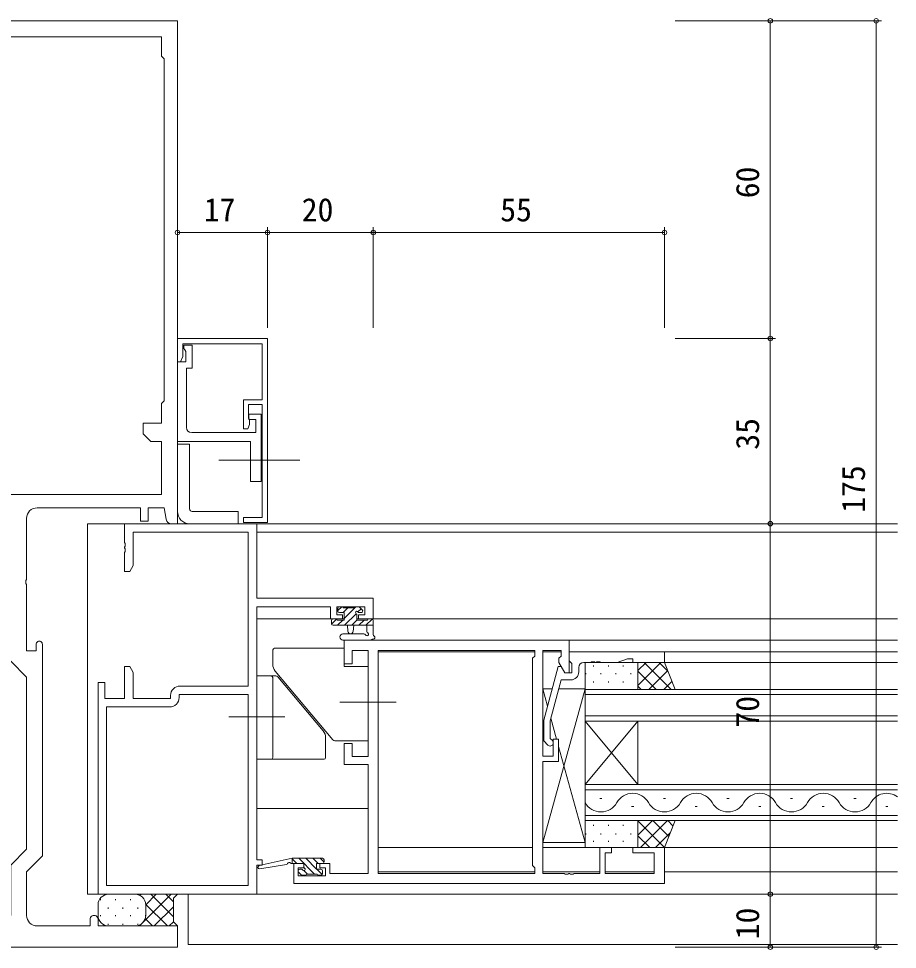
# Model space of a CAD drawing. Units: millimetres, scale not verified. Extents: x -567 to 567, y -403 to 403.
# Drawn here: x 22.3 to 188.3, y -170.9 to 4.9 of the extents above; entities that cross this region are included whole.
import ezdxf
from ezdxf.enums import TextEntityAlignment as Align

# ---------------------------------------------------------------- set-up
doc = ezdxf.new("R2010")
doc.units = ezdxf.units.MM
doc.header["$LTSCALE"] = 2
doc.linetypes.add('CHAIN2', pattern=[12, 9, -1, 1, -1])
for name, color, linetype, lineweight in [('0-1_USER1', 2, 'Continuous', 9), ('0-2_YKK_ZWAK', 4, 'Continuous', 9), ('0-4_YKK_12', 6, 'Continuous', 9), ('0-5_YKK_13', 7, 'Continuous', 9)]:
    doc.layers.add(name, color=color, linetype=linetype, lineweight=lineweight)
doc.styles.add('ＭＳ ゴシック', font='')
doc.styles.get('ＭＳ ゴシック').set_extended_font_data('MS Gothic')

msp = doc.modelspace()

# ---------------------------------------------------------------- linework, layer by layer
at = {"layer": '0-1_USER1'}
for p, q in [((66.974, -90.48), (188.274, -90.48)), ((67.274, -92.11), (188.274, -92.11)), ((67.274, -108.48), (83.774, -108.48)), ((86.174, -108.48), (188.274, -108.48)), ((90.204, -112.48), (188.274, -112.48)), ((90.204, -114.68), (119.773, -114.68)), ((90.204, -156.28), (90.204, -114.71)), ((121.276, -114.68), (124.773, -114.68)), ((126.274, -114.68), (188.274, -114.68)), ((144.274, -116.68), (188.274, -116.68)), ((129.274, -121.78), (129.274, -127.78)), ((188.274, -121.78), (129.274, -121.78)), ((129.274, -122.78), (188.274, -122.78)), ((188.274, -126.78), (129.274, -126.78)), ((129.274, -139.78), (129.274, -127.78)), ((129.274, -139.78), (139.274, -127.78)), ((129.274, -127.78), (139.274, -139.78)), ((129.274, -127.78), (188.274, -127.78)), ((139.274, -139.78), (139.274, -127.78)), ((129.274, -139.78), (129.274, -146.58)), ((188.274, -139.78), (129.274, -139.78)), ((129.274, -140.78), (188.274, -140.78)), ((132.074, -142.42), (132.474, -142.42)), ((144.074, -142.42), (144.474, -142.42)), ((156.074, -142.42), (156.474, -142.42)), ((168.074, -142.42), (168.474, -142.42)), ((180.074, -142.42), (180.474, -142.42)), ((138.074, -143.94), (138.474, -143.94)), ((150.074, -143.94), (150.474, -143.94)), ((162.074, -143.94), (162.474, -143.94)), ((174.074, -143.94), (174.474, -143.94)), ((186.074, -143.94), (186.474, -143.94)), ((67.274, -144.28), (88.274, -144.28)), ((188.274, -145.58), (129.274, -145.58)), ((129.274, -146.58), (188.274, -146.58)), ((90.204, -151.68), (119.344, -151.68)), ((121.274, -151.68), (188.274, -151.68)), ((67.774, -155.073), (67.774, -154.98)), ((90.204, -156.28), (119.773, -156.28)), ((121.276, -156.28), (132.073, -156.28)), ((133.076, -156.28), (142.343, -156.28)), ((144.274, -156.28), (188.274, -156.28)), ((54.274, -160.48), (54.274, -169.98)), ((66.974, -160.48), (188.274, -160.48)), ((188.274, -169.98), (54.274, -169.98))]:
    msp.add_line(p, q, dxfattribs=at)
msp.add_lwpolyline([(37.574, -160.48), (35.274, -160.48), (35.274, -90.48), (42.774, -90.48)], dxfattribs=at)
for centre, start, end in [((138.274, -144.857), 29.20254, 150.79746), ((150.274, -144.857), 29.20254, 150.79746), ((162.274, -144.857), 29.20254, 150.79746), ((174.274, -144.857), 29.20254, 150.79746), ((186.274, -144.857), 54.41334, 150.79746), ((132.274, -141.503), 209.20254, 330.79746), ((144.274, -141.503), 209.20254, 330.79746), ((156.274, -141.503), 209.20254, 330.79746), ((168.274, -141.503), 209.20254, 330.79746), ((180.274, -141.503), 209.20254, 330.79746)]:
    msp.add_arc(centre, 3.437, start, end, dxfattribs=at)
at = {"layer": '0-2_YKK_ZWAK', "linetype": 'CHAIN2'}
for p, q in [((60.074, -78.48), (75.374, -78.48)), ((82.959, -124.18), (93.589, -124.18)), ((61.959, -126.98), (72.589, -126.98))]:
    msp.add_line(p, q, dxfattribs=at)
at = {"layer": '0-2_YKK_ZWAK'}
for p, q in [((63.774, -88.18), (55.074, -88.18)), ((83.305, -106.18), (82.574, -106.911)), ((82.574, -106.98), (82.574, -106.48)), ((82.874, -106.18), (83.374, -106.18)), ((84.452, -106.38), (83.552, -107.28)), ((83.574, -106.38), (85.674, -106.38)), ((85.999, -106.18), (83.774, -108.406)), ((85.874, -106.18), (86.474, -106.18)), ((86.972, -106.554), (86.383, -107.143)), ((86.686, -106.268), (87.186, -106.768)), ((81.374, -109.38), (81.374, -108.78)), ((82.341, -108.492), (81.382, -109.45)), ((81.674, -108.48), (82.274, -108.48)), ((83.499, -108.68), (82.499, -109.68)), ((86.037, -107.489), (83.846, -109.68)), ((86.193, -108.68), (85.193, -109.68)), ((87.541, -108.68), (86.541, -109.68)), ((86.974, -107.28), (86.635, -107.28)), ((89.071, -108.496), (87.888, -109.68)), ((88.374, -108.48), (88.974, -108.48)), ((89.274, -108.78), (89.274, -111.46)), ((89.274, -109.68), (81.674, -109.68)), ((84.374, -109.68), (84.476, -110.824)), ((85.574, -109.68), (85.472, -110.824)), ((88.074, -110.86), (88.074, -109.68)), ((89.274, -109.641), (89.235, -109.68)), ((83.546, -111.28), (87.507, -111.277)), ((83.546, -112.48), (88.708, -112.48)), ((70.774, -113.98), (83.774, -113.98)), ((83.774, -117.48), (83.774, -113.98)), ((70.274, -117.047), (70.274, -114.48)), ((88.274, -117.48), (83.774, -117.48)), ((130.844, -117.284), (130.844, -117.484)), ((133.674, -117.284), (133.674, -117.484)), ((136.504, -117.284), (136.504, -117.484)), ((139.274, -118.198), (140.792, -116.68)), ((139.274, -121.026), (143.62, -116.68)), ((140.447, -116.68), (145.547, -121.78)), ((143.275, -116.68), (144.918, -118.323)), ((67.274, -119.23), (67.274, -134.98)), ((67.274, -119.23), (69.974, -119.23)), ((69.974, -119.23), (70.841, -119.23)), ((70.274, -134.68), (70.274, -119.53)), ((81.624, -131.302), (70.742, -118.333)), ((71.224, -119.409), (79.806, -129.637)), ((129.429, -118.699), (129.429, -118.899)), ((132.259, -118.699), (132.259, -118.899)), ((135.089, -118.699), (135.089, -118.899)), ((137.919, -118.699), (137.919, -118.899)), ((139.274, -118.336), (142.718, -121.78)), ((141.348, -121.78), (144.887, -118.242)), ((130.844, -120.314), (130.844, -120.514)), ((133.674, -120.314), (133.674, -120.514)), ((136.504, -120.314), (136.504, -120.514)), ((139.274, -121.164), (139.89, -121.78)), ((144.177, -121.78), (145.683, -120.274)), ((121.274, -121.68), (122.178, -124.957)), ((121.274, -150.68), (129.274, -121.68)), ((129.429, -121.729), (129.429, -121.78)), ((132.259, -121.729), (132.259, -121.78)), ((135.089, -121.729), (135.089, -121.78)), ((137.919, -121.729), (137.919, -121.78)), ((122.808, -127.241), (123.895, -131.18)), ((80.274, -130.922), (80.274, -134.68)), ((88.274, -131.48), (82.007, -131.48)), ((124.274, -132.555), (129.274, -150.68)), ((69.974, -134.98), (67.274, -134.98)), ((79.974, -134.98), (69.974, -134.98)), ((130.844, -147.584), (130.844, -147.384)), ((133.674, -147.584), (133.674, -147.384)), ((136.504, -147.584), (136.504, -147.384)), ((142.004, -146.58), (139.274, -149.31)), ((144.291, -151.637), (139.274, -146.62)), ((144.833, -146.58), (139.733, -151.68)), ((145.088, -149.605), (142.063, -146.58)), ((145.884, -147.573), (144.891, -146.58)), ((129.429, -149.199), (129.429, -148.999)), ((132.259, -149.199), (132.259, -148.999)), ((135.089, -149.199), (135.089, -148.999)), ((137.919, -149.199), (137.919, -148.999)), ((141.506, -151.68), (139.274, -149.448)), ((145.379, -148.862), (142.561, -151.68)), ((130.844, -150.614), (130.844, -150.414)), ((133.674, -150.614), (133.674, -150.414)), ((136.504, -150.614), (136.504, -150.414)), ((73.974, -153.68), (67.708, -155.088)), ((73.974, -154.68), (73.887, -154.694)), ((79.672, -153.68), (73.974, -153.68)), ((73.974, -153.68), (73.974, -154.68)), ((73.974, -153.824), (74.831, -154.68)), ((75.178, -153.68), (78.178, -156.68)), ((76.525, -153.68), (78.572, -155.727)), ((77.872, -153.68), (78.872, -154.68)), ((79.672, -154.68), (78.572, -154.68)), ((79.219, -153.68), (79.968, -154.429)), ((79.972, -153.98), (79.972, -154.38)), ((72.861, -154.86), (67.822, -155.676)), ((75.66, -156.792), (75.16, -156.292)), ((75.372, -155.78), (75.711, -155.78)), ((76.181, -156.03), (76.831, -156.68)), ((78.625, -155.78), (79.609, -156.764)), ((79.672, -156.08), (79.672, -156.58)), ((76.472, -156.88), (75.872, -156.88)), ((78.672, -156.68), (76.672, -156.68)), ((79.372, -156.88), (78.872, -156.88)), ((37.746, -161.604), (37.746, -161.404)), ((44.274, -160.48), (39.274, -160.48)), ((40.576, -161.604), (40.576, -161.404)), ((43.406, -161.604), (43.406, -161.404)), ((44.416, -160.48), (44.422, -160.486)), ((45.197, -160.706), (45.423, -160.48)), ((45.856, -165.704), (51.08, -160.48)), ((46.274, -162.457), (48.251, -160.48)), ((47.245, -160.48), (51.524, -164.76)), ((50.073, -160.48), (51.524, -161.931)), ((37.274, -162.48), (37.274, -164.48)), ((39.161, -163.219), (39.161, -163.019)), ((41.991, -163.219), (41.991, -163.019)), ((44.821, -163.219), (44.821, -163.019)), ((46.269, -162.333), (50.416, -166.48)), ((46.274, -164.48), (46.274, -162.48)), ((46.274, -162.48), (46.274, -164.48)), ((47.908, -166.48), (51.524, -162.864)), ((37.746, -164.634), (37.746, -164.434)), ((40.576, -164.634), (40.576, -164.434)), ((43.406, -164.634), (43.406, -164.434)), ((46.183, -165.076), (47.588, -166.48)), ((46.236, -164.634), (46.236, -164.434)), ((39.161, -166.249), (39.161, -166.049)), ((39.274, -166.48), (44.274, -166.48)), ((41.991, -166.249), (41.991, -166.049)), ((44.711, -166.432), (44.759, -166.48)), ((44.821, -166.249), (44.821, -166.049)), ((45.08, -166.48), (45.498, -166.062)), ((50.736, -166.48), (51.524, -165.693))]:
    msp.add_line(p, q, dxfattribs=at)
for points in [[(54.574, -87.68), (54.574, -75.48), (52.274, -75.48), (52.274, -88.18)], [(54.574, -90.48), (63.774, -90.48), (63.774, -88.18)], [(82.474, -108.68), (83.774, -108.68), (83.774, -107.28), (82.874, -107.28)], [(86.174, -107.741), (86.174, -108.68), (88.174, -108.68)], [(88.274, -131.48), (88.274, -117.48), (88.274, -131.48)], [(121.274, -135.68), (121.274, -150.68), (129.274, -150.68), (129.274, -121.68), (124.298, -121.68)], [(123.056, -121.68), (121.274, -121.68), (121.274, -134.08)], [(76.172, -155.319), (76.172, -154.68), (73.974, -154.68)], [(78.572, -154.68), (78.572, -155.78), (79.372, -155.78)], [(52.274, -166.48), (51.524, -165.73), (51.524, -161.23), (52.274, -160.48), (44.274, -160.48)], [(44.274, -166.48), (52.274, -166.48), (51.524, -165.73), (51.524, -161.23), (52.274, -160.48)]]:
    msp.add_lwpolyline(points, dxfattribs=at)
for points in [[(139.274, -116.68), (139.274, -121.78), (129.274, -121.78), (129.274, -116.68)], [(139.274, -121.78), (139.274, -116.68), (144.274, -116.68), (146.274, -121.78)], [(139.274, -151.68), (139.274, -146.58), (129.274, -146.58), (129.274, -151.68)], [(139.274, -146.58), (139.274, -151.68), (144.274, -151.68), (146.274, -146.58)]]:
    msp.add_lwpolyline(points, close=True, dxfattribs=at)
for centre, radius, start, end in [((55.074, -87.68), 0.5, 180, 270), ((54.574, -88.18), 2.3, 180, 270), ((82.874, -106.48), 0.3, 90, 180), ((82.874, -106.98), 0.3, 180, 270), ((83.374, -106.38), 0.2, 0, 90), ((85.874, -106.38), 0.2, 90, 180), ((86.174, -107.28), 0.25, 33.05573, 236.94427), ((86.635, -106.98), 0.3, 213.05573, 270), ((86.474, -106.48), 0.3, 45, 90), ((86.974, -106.98), 0.3, 270, 45), ((81.674, -108.78), 0.3, 90, 180), ((82.274, -108.68), 0.2, 0, 90), ((85.874, -107.741), 0.3, 0, 56.94427), ((88.374, -108.68), 0.2, 90, 180), ((88.974, -108.78), 0.3, 0, 90), ((81.674, -109.38), 0.3, 180, 270), ((83.546, -111.88), 0.6, 90.04023, 270.04023), ((84.974, -110.78), 0.5, 185.09207, 354.90793), ((87.507, -111.577), 0.3, 19.18976, 90.04023), ((88.074, -111.38), 0.3, 199.18976, 60), ((88.374, -110.86), 0.3, 180, 240), ((88.708, -112.18), 0.3, 270, 319.47122), ((89.164, -112.57), 0.3, 79.47122, 139.47122), ((89.274, -111.98), 0.3, 259.47122, 60), ((89.574, -111.46), 0.3, 180, 240), ((70.774, -114.48), 0.5, 90, 180), ((72.274, -117.047), 2, 180, 220), ((69.974, -119.53), 0.3, 0, 90), ((70.841, -119.73), 0.5, 40, 90), ((78.274, -130.922), 2, 0, 40), ((82.007, -130.98), 0.5, 220, 270), ((69.974, -134.68), 0.3, 270, 0), ((79.974, -134.68), 0.3, 270, 0), ((72.813, -154.564), 0.3, 279.19754, 339.19754), ((73.374, -154.777), 0.3, 39.19754, 159.19754), ((73.839, -154.398), 0.3, 219.19754, 279.19754), ((79.672, -153.98), 0.3, 0, 90), ((79.672, -154.38), 0.3, 270, 0), ((67.774, -155.38), 0.3, 102.65862, 279.19754), ((75.372, -156.08), 0.3, 90, 225), ((75.711, -156.08), 0.3, 33.05573, 90), ((76.172, -155.78), 0.25, 213.05573, 56.94427), ((76.472, -155.319), 0.3, 180, 236.94427), ((79.372, -156.08), 0.3, 0, 90), ((75.872, -156.58), 0.3, 225, 270), ((76.472, -156.68), 0.2, 270, 0), ((78.872, -156.68), 0.2, 180, 270), ((79.372, -156.58), 0.3, 270, 0), ((39.274, -162.48), 2, 90, 180), ((44.274, -162.48), 2, 0, 90), ((44.274, -162.48), 2, 0, 90), ((39.274, -164.48), 2, 180, 270), ((44.274, -164.48), 2, 270, 0), ((44.274, -164.48), 2, 270, 0)]:
    msp.add_arc(centre, radius, start, end, dxfattribs=at)
at = {"layer": '0-4_YKK_12'}
for p, q in [((146.274, 4.52), (185.274, 4.52)), ((146.274, 4.52), (165.274, 4.52)), ((164.274, 4.52), (164.274, -55.48)), ((184.274, 4.52), (184.274, -170.48)), ((52.274, -53.48), (52.274, -34.48)), ((69.274, -53.48), (69.274, -34.48)), ((69.274, -53.48), (69.274, -34.48)), ((89.274, -53.48), (89.274, -34.48)), ((89.274, -53.48), (89.274, -34.48)), ((144.274, -53.48), (144.274, -34.48)), ((69.274, -35.48), (52.274, -35.48)), ((89.274, -35.48), (69.274, -35.48)), ((144.274, -35.48), (89.274, -35.48)), ((146.274, -55.48), (165.274, -55.48)), ((146.274, -55.48), (165.274, -55.48)), ((164.274, -90.48), (164.274, -55.48)), ((146.274, -90.48), (165.274, -90.48)), ((156.274, -90.48), (165.274, -90.48)), ((164.274, -160.48), (164.274, -90.48)), ((146.274, -160.48), (165.274, -160.48)), ((146.274, -160.48), (165.274, -160.48)), ((164.274, -170.48), (164.274, -160.48)), ((146.274, -170.48), (185.274, -170.48)), ((146.274, -170.48), (165.274, -170.48))]:
    msp.add_line(p, q, dxfattribs=at)
for centre in [(164.274, 4.52), (184.274, 4.52), (52.274, -35.48), (69.274, -35.48), (69.274, -35.48), (89.274, -35.48), (89.274, -35.48), (144.274, -35.48), (164.274, -55.48), (164.274, -55.48), (164.274, -90.48), (164.274, -90.48), (164.274, -160.48), (164.274, -160.48), (164.274, -170.48), (184.274, -170.48)]:
    msp.add_circle(centre, 0.425, dxfattribs=at)
at = {"layer": '0-5_YKK_13'}
for p, q in [((49.774, -2.68), (49.774, -67.28)), ((90.204, -114.41), (90.204, -156.55)), ((128.074, -117.68), (128.074, -118.48)), ((65.644, -158.85), (65.644, -122.78))]:
    msp.add_line(p, q, dxfattribs=at)
for points in [[(-6.573, -90.48), (-7.726, -90.48), (-7.726, 4.52), (52.274, 4.52)], [(52.274, 4.52), (52.274, -90.48), (51.121, -90.48)], [(-4.726, 1.52), (49.274, 1.52), (49.274, -2.18), (49.574, -2.48), (49.774, -2.68), (49.774, -67.28), (49.574, -67.48), (49.274, -67.78), (49.274, -71.48), (45.774, -71.48), (45.774, -73.48), (47.274, -74.98), (49.274, -74.98), (49.274, -84.98), (-4.726, -84.98)], [(53.974, -72.28), (53.974, -61.08), (55.074, -61.08), (55.074, -56.78), (53.474, -56.78), (53.474, -57.38), (53.674, -57.663), (53.874, -57.946), (53.874, -59.88), (52.274, -59.88)], [(52.274, -59.88), (52.274, -74.98), (66.074, -74.98), (66.074, -82.48), (68.074, -82.48), (68.074, -69.78), (65.774, -69.78), (65.774, -70.78), (67.074, -70.78), (67.074, -73.28), (54.974, -73.28)], [(50.135, -89.645), (49.774, -87.48), (46.774, -87.48), (46.774, -89.98), (45.274, -89.98), (45.274, -87.48), (25.774, -87.48)], [(23.774, -89.48), (23.774, -101.022), (23.654, -101.205), (23.654, -101.755), (23.774, -101.938), (23.774, -114.48), (25.574, -114.48), (25.574, -113.28)], [(52.774, -121.15), (65.644, -121.15), (65.644, -92.11), (43.904, -92.11), (43.904, -98.389), (43.274, -99.48), (42.274, -99.48), (42.274, -95.938), (42.394, -95.755), (42.394, -95.205), (42.274, -95.022), (42.274, -94.938), (42.394, -94.755), (42.394, -94.205), (42.274, -94.022), (42.274, -90.48), (67.274, -90.48), (67.274, -104.58), (89.274, -104.58), (89.274, -108.48), (86.474, -108.48), (86.474, -107.68), (87.644, -107.68), (87.644, -106.21), (82.374, -106.21), (82.374, -107.68), (83.474, -107.68), (83.474, -108.48), (81.174, -108.48), (81.174, -106.21), (67.274, -106.21)], [(67.274, -106.21), (67.274, -153.98), (68.274, -153.98), (68.274, -154.98), (67.274, -154.98), (67.274, -160.48), (37.274, -160.48), (37.274, -120.48), (38.574, -120.48), (38.574, -123.48), (42.274, -123.48), (42.274, -117.48), (43.274, -117.48), (43.904, -118.571), (43.904, -123.48), (50.974, -123.48), (50.974, -122.95)], [(74.274, -158.48), (144.274, -158.48), (144.274, -151.68), (138.274, -151.68), (138.274, -152.68), (142.344, -152.68), (142.344, -156.55), (133.074, -156.55), (133.074, -152.68), (134.274, -152.68), (134.274, -151.68), (132.074, -151.68), (132.074, -156.55), (127.232, -156.55), (127.049, -156.67), (126.499, -156.67), (126.316, -156.55), (126.232, -156.55), (126.049, -156.67), (125.499, -156.67), (125.316, -156.55), (121.274, -156.55), (121.274, -135.38), (124.274, -135.38), (124.274, -131.18), (123.274, -131.18), (123.274, -134.38), (121.274, -134.38), (121.274, -114.41), (124.774, -114.41), (124.774, -115.48), (124.344, -115.91), (124.344, -116.723), (125.474, -118.68), (126.274, -118.68), (126.274, -112.48), (83.774, -112.48), (83.774, -116.98), (85.274, -116.98), (85.274, -114.41)], [(20.774, -164.48), (20.774, -154.98), (23.774, -151.98), (23.774, -119.48), (20.774, -116.48), (17.774, -116.48), (17.774, -113.28)], [(26.774, -113.28), (26.774, -153.223), (23.774, -156.223), (23.774, -164.48)], [(85.274, -114.41), (88.274, -114.41), (88.274, -134.48), (85.274, -134.48), (85.274, -131.98), (83.774, -131.98), (83.774, -135.98), (88.274, -135.98), (88.274, -156.55), (81.074, -156.55), (81.074, -155.75), (81.074, -154.68), (79.174, -154.68), (79.174, -155.48), (80.274, -155.48), (80.274, -156.98), (75.074, -156.98), (75.074, -155.48), (76.174, -155.48), (76.174, -154.68), (74.274, -154.68), (74.274, -158.48)], [(122.25, -132.304), (121.474, -131.529), (121.474, -127.583), (124.181, -117.48), (124.781, -117.48), (125.474, -118.68), (126.774, -118.68), (126.774, -116.88), (126.574, -116.68), (126.274, -116.38), (126.274, -114.68)], [(126.274, -114.68), (144.274, -114.68), (144.274, -116.68), (138.274, -116.68), (138.274, -115.98), (137.274, -115.98), (135.351, -116.68), (132.232, -116.68), (132.049, -116.56), (131.499, -116.56), (131.316, -116.68), (131.232, -116.68), (131.049, -116.56), (130.499, -116.56), (130.316, -116.68), (129.074, -116.68)], [(126.574, -119.98), (124.754, -119.98), (122.674, -127.741), (122.674, -131.032), (123.098, -131.456)], [(65.644, -158.85), (65.644, -122.78), (52.604, -122.78), (52.604, -123.31)], [(50.804, -125.11), (38.904, -125.11), (38.904, -158.85), (65.644, -158.85)], [(37.274, -165.23), (37.274, -166.48), (52.274, -166.48), (52.274, -170.48), (-7.726, -170.48), (-7.726, -166.48), (7.274, -166.48), (7.274, -165.23)], [(25.774, -166.48), (35.774, -166.48), (35.774, -165.23)]]:
    msp.add_lwpolyline(points, dxfattribs=at)
for points in [[(69.274, -55.48), (69.274, -90.28), (64.774, -90.28), (64.774, -89.28), (68.274, -89.28), (68.274, -67.98), (65.674, -67.98), (65.674, -70.57), (65.871, -70.852), (65.871, -71.745), (65.568, -72.58), (64.774, -72.58), (64.774, -67.08), (68.274, -67.08), (68.274, -56.48), (53.274, -56.48), (53.274, -58.88), (52.874, -59.88), (52.274, -59.88), (52.274, -55.48)], [(90.204, -114.41), (90.204, -156.55), (119.774, -156.55), (119.774, -155.48), (119.344, -155.05), (119.344, -115.91), (119.774, -115.48), (119.774, -114.41)]]:
    msp.add_lwpolyline(points, close=True, dxfattribs=at)
for centre, radius, start, end in [((54.974, -72.28), 1, 180.00001, 269.99999), ((25.774, -89.48), 2, 90.00001, 179.99999), ((51.121, -89.48), 1, 189.46231, 270.00001), ((26.174, -113.28), 0.6, 359.99999, 180.00001), ((129.074, -117.68), 1, 90.00001, 179.99999), ((126.574, -118.48), 1.5, 270.00001, 359.99999), ((52.774, -122.95), 1.8, 90.00001, 179.99999), ((50.804, -123.31), 1.8, 270.00001, 359.99999), ((122.674, -131.88), 0.6, 224.99999, 45.00001), ((25.774, -164.48), 2, 180.00001, 269.99999), ((36.524, -165.23), 0.75, 359.99999, 180.00001)]:
    msp.add_arc(centre, radius, start, end, dxfattribs=at)

# ---------------------------------------------------------------- texts
at = {"layer": '0-4_YKK_12', "style": 'ＭＳ ゴシック'}
for s, p in [('60', (163.474, -29)), ('35', (163.474, -76.5)), ('175', (183.474, -88.42)), ('70', (163.474, -129)), ('10', (163.474, -169))]:
    msp.add_text(s, height=4.399, rotation=90, dxfattribs=at).set_placement(p, align=Align.BOTTOM_LEFT)
for s, p in [('17', (57.254, -34.68)), ('20', (75.754, -34.68)), ('55', (113.254, -34.68))]:
    msp.add_text(s, height=4.399, dxfattribs=at).set_placement(p, align=Align.BOTTOM_LEFT)

doc.saveas('drawing.dxf')
